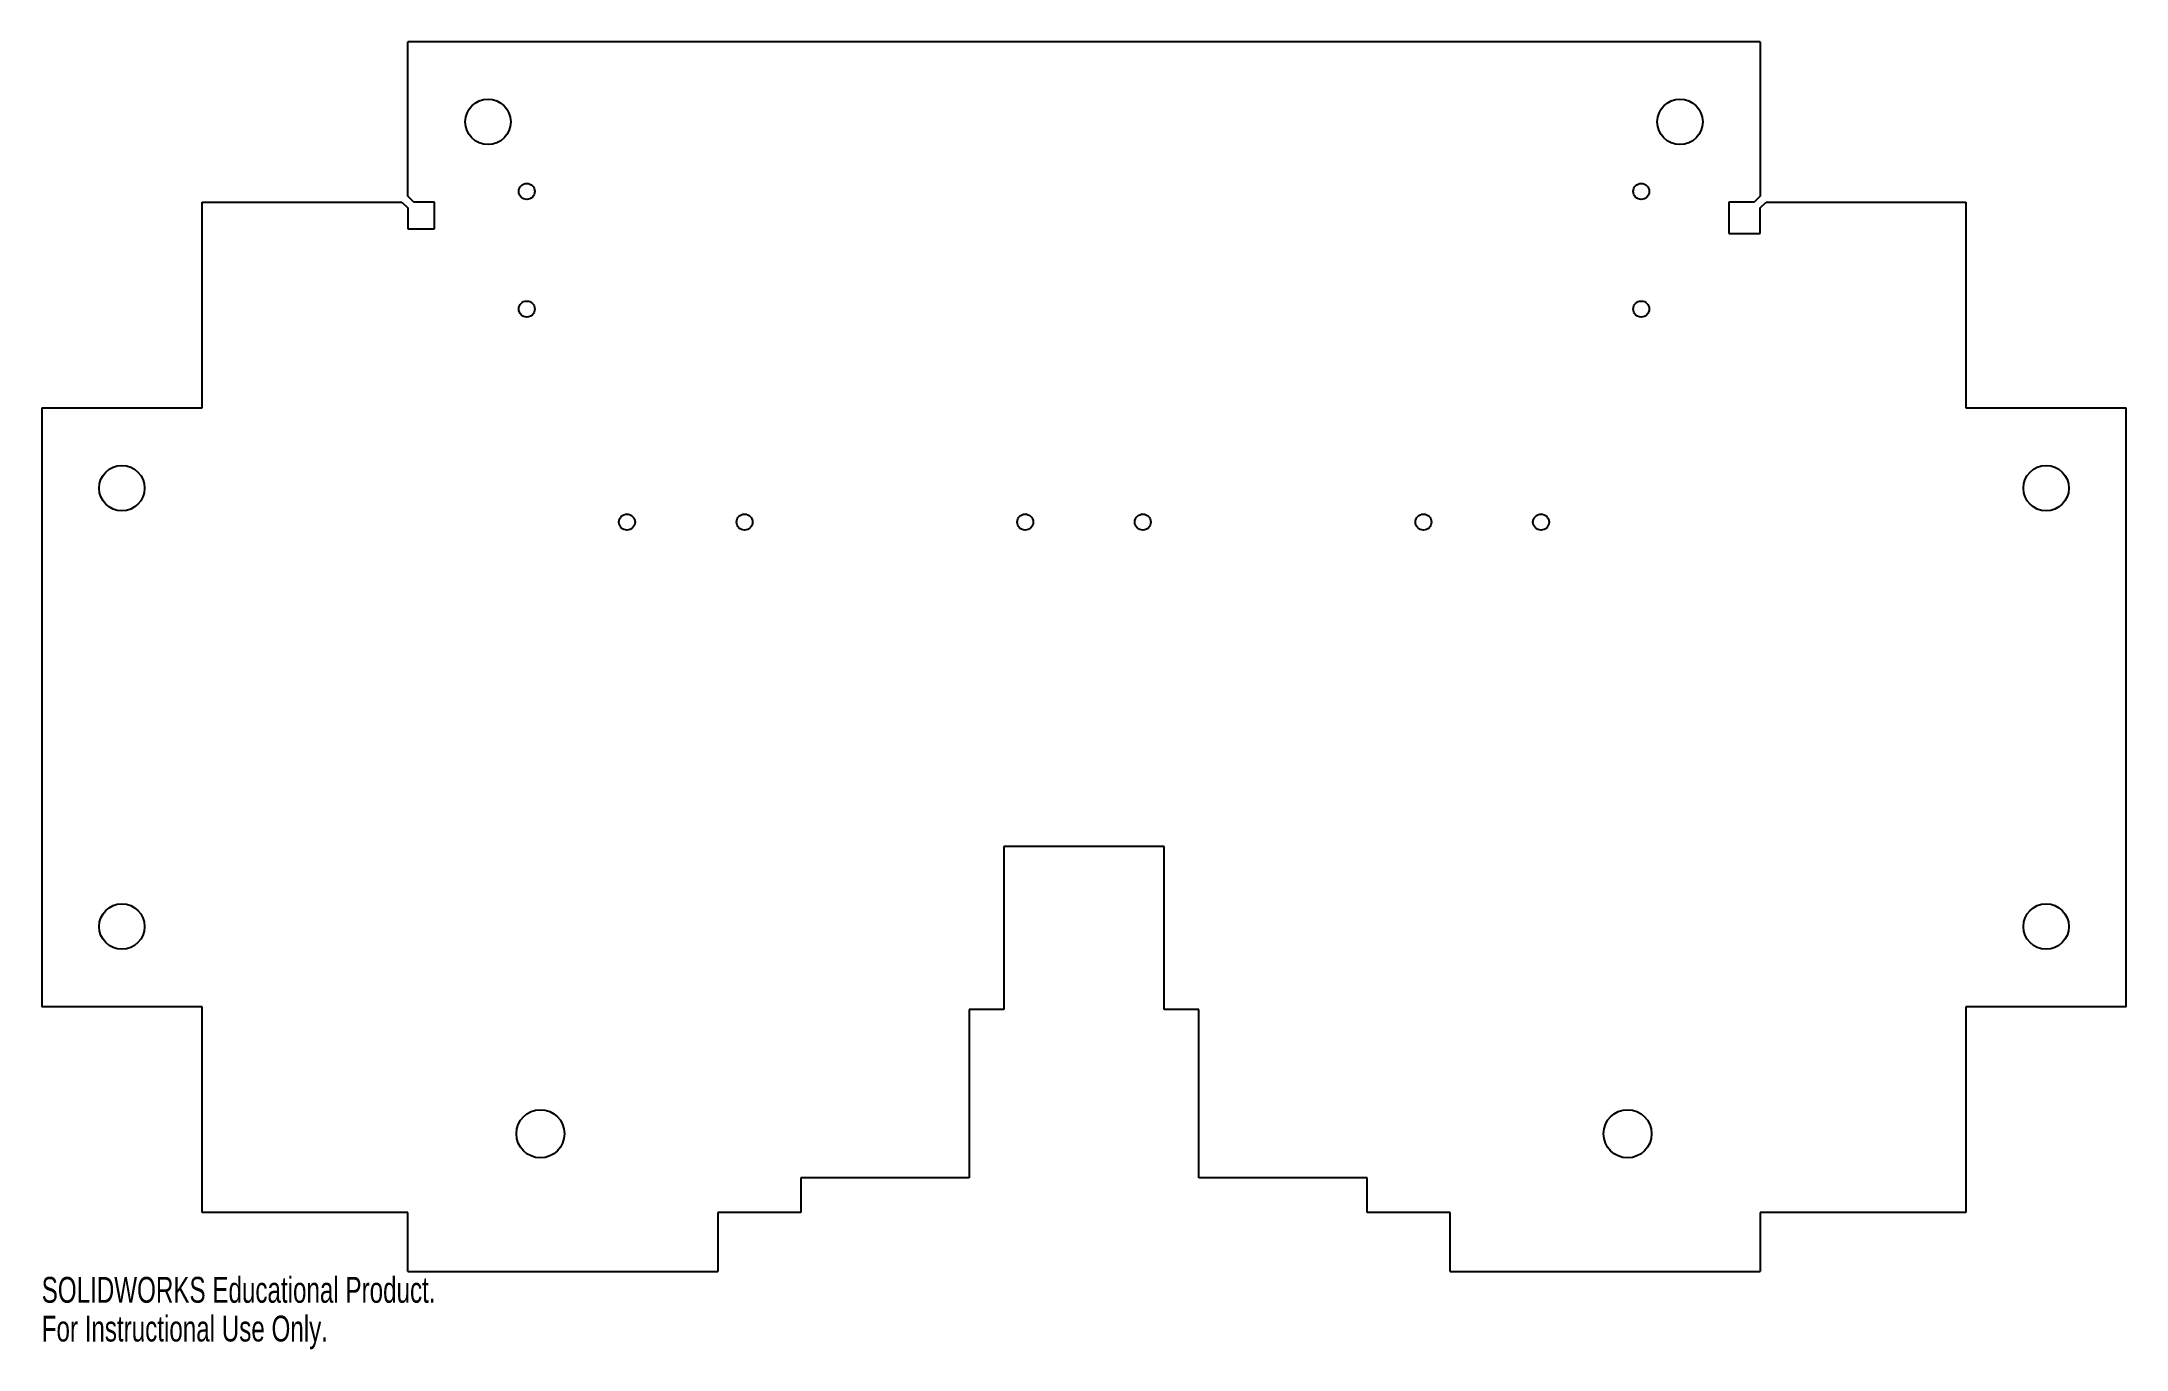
# Model space of a CAD drawing. Header units: millimetres. Extents: x -195 to 195, y -130 to 115.
import ezdxf

# ---------------------------------------------------------------- set-up
doc = ezdxf.new("R2010")
doc.units = ezdxf.units.MM
doc.styles.add('SLDTEXTSTYLE0', font='TXT', dxfattribs={"width": 0.7})

msp = doc.modelspace()

# ---------------------------------------------------------------- linework, layer by layer
at = {"color": 7, "linetype": 'Continuous', "lineweight": 25}
for p, q in [((-126.5, 86.1), (-126.5, 115)), ((126.5, 115), (-126.5, 115)), ((126.5, 115), (126.5, 86.1)), ((-125.4, 85), (-126.5, 86.1)), ((126.5, 86.1), (125.4, 85)), ((-165, 46.5), (-165, 85)), ((-165, 85), (-127.6, 85)), ((-127.6, 85), (-126.5, 83.9)), ((-126.5, 83.9), (-126.5, 80)), ((-121.5, 85), (-125.4, 85)), ((-121.5, 80), (-121.5, 85)), ((125.4, 85), (120.64, 85)), ((120.64, 85), (120.64, 79.14)), ((126.5, 83.9), (127.6, 85)), ((126.5, 79.14), (126.5, 83.9)), ((127.6, 85), (165, 85)), ((165, 85), (165, 46.5)), ((-126.5, 80), (-121.5, 80)), ((120.64, 79.14), (126.5, 79.14)), ((-195, 46.5), (-195, -65.5)), ((-195, 46.5), (-165, 46.5)), ((165, 46.5), (195, 46.5)), ((195, -65.5), (195, 46.5)), ((15, -35.5), (-15, -35.5)), ((-15, -35.5), (-15, -66)), ((15, -66), (15, -35.5)), ((-165, -65.5), (-195, -65.5)), ((-165, -104), (-165, -65.5)), ((-15, -66), (-21.5, -66)), ((-21.5, -66), (-21.5, -97.5)), ((21.5, -66), (15, -66)), ((21.5, -97.5), (21.5, -66)), ((195, -65.5), (165, -65.5)), ((165, -65.5), (165, -104)), ((-21.5, -97.5), (-53, -97.5)), ((-53, -97.5), (-53, -104)), ((53, -97.5), (21.5, -97.5)), ((53, -104), (53, -97.5)), ((-126.5, -104), (-165, -104)), ((-126.5, -115), (-126.5, -104)), ((-53, -104), (-68.5, -104)), ((-68.5, -104), (-68.5, -115)), ((68.5, -104), (53, -104)), ((68.5, -115), (68.5, -104)), ((165, -104), (126.5, -104)), ((126.5, -104), (126.5, -115)), ((-126.5, -115), (-68.5, -115)), ((68.5, -115), (126.5, -115))]:
    msp.add_line(p, q, dxfattribs=at)
for centre, radius in [((-111.5, 100), 4.25), ((111.5, 100), 4.25), ((-104.25, 87), 1.5), ((104.25, 87), 1.5), ((-104.25, 65), 1.5), ((104.25, 65), 1.5), ((-180, 31.5), 4.25), ((180, 31.5), 4.25), ((-85.5, 25.15), 1.5), ((-63.5, 25.15), 1.5), ((-11, 25.15), 1.5), ((11, 25.15), 1.5), ((63.5, 25.15), 1.5), ((85.5, 25.15), 1.5), ((-180, -50.5), 4.25), ((180, -50.5), 4.25), ((-101.7, -89.25), 4.5), ((101.7, -89.25), 4.5)]:
    msp.add_circle(centre, radius, dxfattribs=at)

# ---------------------------------------------------------------- texts
at = {"color": 7, "linetype": 'Continuous', "char_height": 4.8336, "attachment_point": 1, "style": 'SLDTEXTSTYLE0'}
for s, insert in [('SOLIDWORKS Educational Product.', (-195, -116.02)), ('For Instructional Use Only.', (-195, -123.27))]:
    msp.add_mtext(s, dxfattribs=dict(at, insert=insert))

doc.saveas('drawing.dxf')
